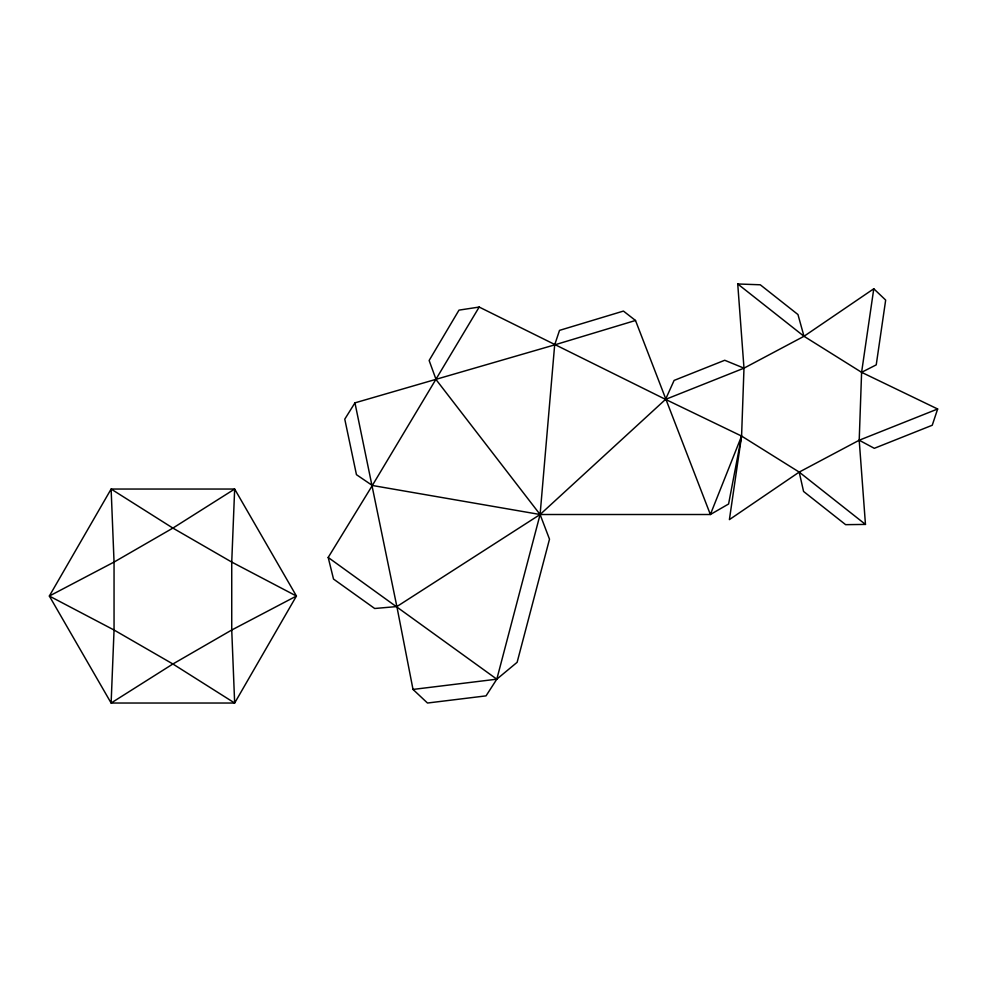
<?xml version="1.0" encoding="UTF-8"?>
<svg xmlns="http://www.w3.org/2000/svg" width="987" height="987" viewBox="0 0 987 987"><rect width="100%" height="100%" fill="white"/><g stroke="black" fill="none" stroke-linecap="round" stroke-linejoin="round"><path stroke-width="1.48" d="M873.779 288.772L803.998 336.283L743.988 368.163L741.582 436.069L729.405 519.618L799.199 472.094L859.208 440.227L937.65 409L932.246 425.249L874.309 448.32L859.208 440.227L861.602 372.321L873.779 288.772L885.672 300.085L876.234 364.869L861.602 372.321L803.998 336.283L737.733 283.972L743.988 368.163L665.546 399.39L540.099 514.511L396.873 606.561L374.69 608.498L333.52 579.061L328.19 557.445L372.333 485.481L479.188 307.056L665.546 399.39L741.582 436.069L799.199 472.094L865.463 524.418L859.208 440.227M354.95 402.856L396.873 606.561L413.01 689.432L427.494 703.028L486.036 695.872L496.806 679.179L540.099 514.511L554.669 344.882L559.518 330.374L623.439 311.078L635.505 320.479L710.369 514.511L728.591 503.999L741.582 436.069L710.369 514.511L540.099 514.511L372.333 485.481L356.455 474.673L344.771 419.154L354.95 402.856L554.669 344.882L635.505 320.479M665.546 399.39L674.109 380.414L724.729 360.267L743.988 368.163M413.01 689.432L496.806 679.179L517.126 662.314L549.5 539.186L540.099 514.511L436.131 379.687L429.135 360.489L458.992 310.128L479.188 307.056M865.463 524.418L845.625 524.665L803.566 491.452L799.199 472.094M737.733 283.972L760.274 284.787L797.965 314.545L803.998 336.283M861.602 372.321L937.65 409M328.19 557.445L496.806 679.179M114.048 630.014L111.124 703.028L234.659 703.028L296.433 596.037L234.659 489.046L111.124 489.046L49.35 596.037L111.124 703.028L172.898 663.992L231.735 630.014L296.433 596.037L231.735 562.072L172.898 528.094L111.124 489.046L114.048 562.072L114.048 630.014L172.898 663.992L234.659 703.028L231.735 630.014L231.735 562.072L234.659 489.046L172.898 528.094L114.048 562.072L49.35 596.037L114.048 630.014"/></g></svg>
